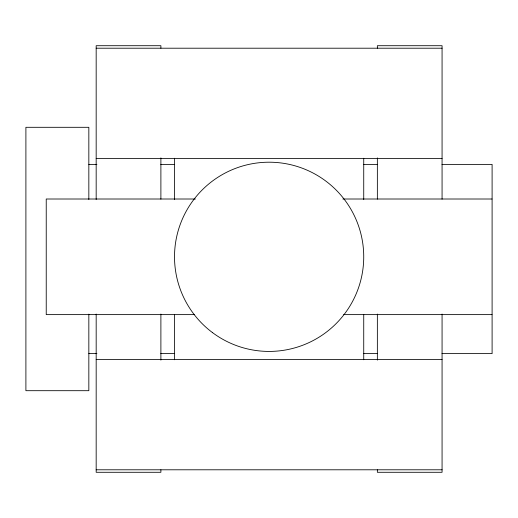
<?xml version="1.0" encoding="UTF-8"?>
<svg xmlns="http://www.w3.org/2000/svg" width="518" height="518" viewBox="0 0 518 518"><rect width="100%" height="100%" fill="white"/><g stroke="black" fill="none" stroke-linecap="round" stroke-linejoin="round"><path stroke-width="0.78" d="M96.173 48.206L442.068 48.206M96.173 158.476L442.068 158.476M88.837 164.387L96.918 164.387M160.761 164.387L174.501 164.387M363.604 164.387L377.344 164.387M441.996 164.387L492.1 164.387L492.1 353.613L441.996 353.613M195.39 199.009L46.232 199.009L46.232 314.62L194.587 314.62M342.858 199.009L492.016 199.009M343.661 314.62L492.016 314.62M88.837 353.613L96.918 353.613M160.761 353.613L174.501 353.613M363.604 353.613L377.344 353.613M96.173 359.524L442.068 359.524M96.173 469.794L442.068 469.794M442.068 199.152L442.068 45.713L377.357 45.713L377.357 48.206M442.068 314.063L442.068 472.286L377.357 472.286L377.357 469.794M377.357 157.886L377.357 199.152M377.357 314.063L377.357 360.114M363.733 158.255L363.733 199.527M363.733 314.426L363.733 359.745M174.514 158.255L174.514 199.527M174.514 314.426L174.514 359.745M160.891 48.206L160.891 45.713L96.173 45.713L96.173 199.527M160.891 157.886L160.891 199.152M160.891 314.063L160.891 360.114M160.891 469.794L160.891 472.286L96.173 472.286L96.18 314.063M88.837 199.501L88.837 127.305L25.9 127.305L25.9 390.695L88.837 390.695L88.837 314.141M212.445 332.569A94.613 94.613 0 0 0 363.066 268.02A94.613 94.613 0 0 0 231.857 169.852A94.613 94.613 0 0 0 212.445 332.569"/></g></svg>
